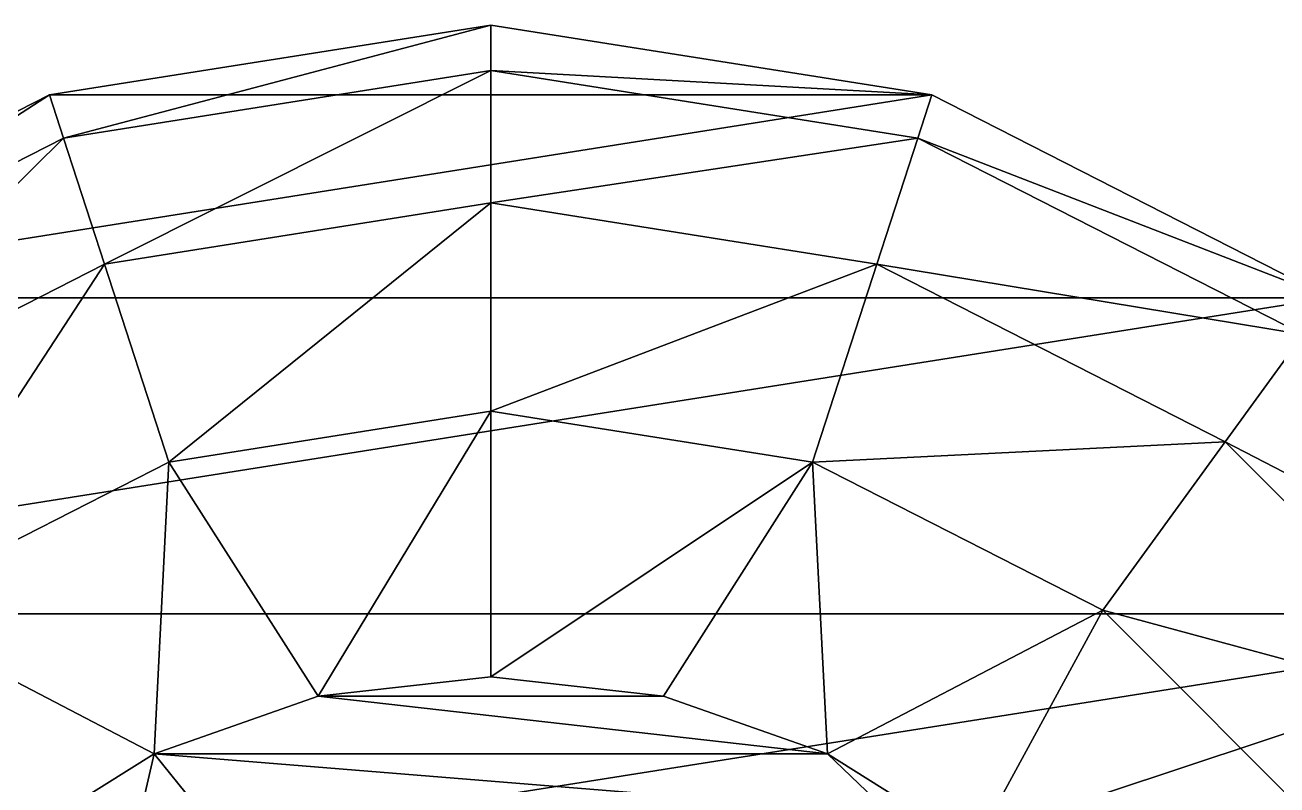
# Model space of a CAD drawing. Extents: x -4.7 to 4.7, y -4.7 to 4.7.
# Drawn here: x -1.533 to 2.589, y 2.199 to 4.7 of the extents above; entities that cross this region are included whole.
import ezdxf

# ---------------------------------------------------------------- set-up
doc = ezdxf.new("R2010")
doc.units = 0

msp = doc.modelspace()

# ---------------------------------------------------------------- linework, layer by layer
for points in [[(1.452484, 4.469878), (0, 4.699945), (-1.452484, 4.469878)], [(-1.406266, 4.328042, -1.002365), (-1.452484, 4.469878), (0, 4.699945)], [(0, 4.550773, -1.002365), (-1.406266, 4.328042, -1.002365), (0, 4.699945)], [(0, 4.550773, -1.002365), (0, 4.699945), (1.452484, 4.469878)], [(-1.271397, 3.912959, -1.920329), (-1.406266, 4.328042, -1.002365), (0, 4.550773, -1.002365)], [(0, 4.114328, -1.920329), (-1.271397, 3.912959, -1.920329), (0, 4.550773, -1.002365)], [(1.406266, 4.328042, -1.002365), (0, 4.550773, -1.002365), (1.452484, 4.469878)], [(0, 4.114328, -1.920329), (0, 4.550773, -1.002365), (1.406266, 4.328042, -1.002365)], [(1.452484, 4.469878), (-1.452484, 4.469878), (-2.762746, 3.802219)], [(-2.674877, 3.681652, -1.002365), (-2.762746, 3.802219), (-1.452484, 4.469878)], [(2.762746, 3.802219), (1.452484, 4.469878), (-2.762746, 3.802219)], [(-1.406266, 4.328042, -1.002365), (-2.674877, 3.681652, -1.002365), (-1.452484, 4.469878)], [(1.406266, 4.328042, -1.002365), (1.452484, 4.469878), (2.762746, 3.802219)], [(-2.418341, 3.328562, -1.920329), (-2.674877, 3.681652, -1.002365), (-1.406266, 4.328042, -1.002365)], [(-1.271397, 3.912959, -1.920329), (-2.418341, 3.328562, -1.920329), (-1.406266, 4.328042, -1.002365)], [(1.271397, 3.912959, -1.920329), (0, 4.114328, -1.920329), (1.406266, 4.328042, -1.002365)], [(1.271397, 3.912959, -1.920329), (1.406266, 4.328042, -1.002365), (2.674877, 3.681652, -1.002365)], [(2.674877, 3.681652, -1.002365), (1.406266, 4.328042, -1.002365), (2.762746, 3.802219)], [(-1.059541, 3.260931, -2.670742), (-1.271397, 3.912959, -1.920329), (0, 4.114328, -1.920329)], [(0, 3.428746, -2.670742), (-1.059541, 3.260931, -2.670742), (0, 4.114328, -1.920329)], [(0, 3.428746, -2.670742), (0, 4.114328, -1.920329), (1.271397, 3.912959, -1.920329)], [(-2.015367, 2.773914, -2.670742), (-2.418341, 3.328562, -1.920329), (-1.271397, 3.912959, -1.920329)], [(-1.059541, 3.260931, -2.670742), (-2.015367, 2.773914, -2.670742), (-1.271397, 3.912959, -1.920329)], [(1.059541, 3.260931, -2.670742), (0, 3.428746, -2.670742), (1.271397, 3.912959, -1.920329)], [(1.059541, 3.260931, -2.670742), (1.271397, 3.912959, -1.920329), (2.418341, 3.328562, -1.920329)], [(2.418341, 3.328562, -1.920329), (1.271397, 3.912959, -1.920329), (2.674877, 3.681652, -1.002365)], [(2.762746, 3.802219), (-2.762746, 3.802219), (-3.80251, 2.762373)], [(3.80251, 2.762373), (2.762746, 3.802219), (-3.80251, 2.762373)], [(2.418341, 3.328562, -1.920329), (2.674877, 3.681652, -1.002365), (3.681652, 2.674877, -1.002365)], [(-0.568292, 2.490743, -3.187745), (-1.059541, 3.260931, -2.670742), (0, 3.428746, -2.670742)], [(0, 2.554788, -3.187745), (-0.568292, 2.490743, -3.187745), (0, 3.428746, -2.670742)], [(0, 2.554788, -3.187745), (0, 3.428746, -2.670742), (1.059541, 3.260931, -2.670742)], [(2.015367, 2.773914, -2.670742), (1.059541, 3.260931, -2.670742), (2.418341, 3.328562, -1.920329)], [(2.015367, 2.773914, -2.670742), (2.418341, 3.328562, -1.920329), (3.328562, 2.418341, -1.920329)], [(3.328562, 2.418341, -1.920329), (2.418341, 3.328562, -1.920329), (3.681652, 2.674877, -1.002365)], [(-1.10853, 2.301702, -3.187745), (-2.015367, 2.773914, -2.670742), (-1.059541, 3.260931, -2.670742)], [(-0.568292, 2.490743, -3.187745), (-1.10853, 2.301702, -3.187745), (-1.059541, 3.260931, -2.670742)], [(0.568292, 2.490743, -3.187745), (0, 2.554788, -3.187745), (1.059541, 3.260931, -2.670742)], [(1.10853, 2.301702, -3.187745), (0.568292, 2.490743, -3.187745), (1.059541, 3.260931, -2.670742)], [(1.10853, 2.301702, -3.187745), (1.059541, 3.260931, -2.670742), (2.015367, 2.773914, -2.670742)], [(3.80251, 2.762373), (-3.80251, 2.762373), (-4.470017, 1.452198)], [(-0.000233, 1.499947), (3.80251, 2.762373), (-4.470017, 1.452198)], [(-1.10853, 2.301702, -3.187745), (-1.593031, 1.99728, -3.187745), (-2.015367, 2.773914, -2.670742)], [(-0.000233, 1.499947), (4.470017, 1.452198), (3.80251, 2.762373)], [(1.593031, 1.99728, -3.187745), (1.10853, 2.301702, -3.187745), (2.015367, 2.773914, -2.670742)], [(1.593031, 1.99728, -3.187745), (2.015367, 2.773914, -2.670742), (2.773914, 2.015367, -2.670742)], [(2.773914, 2.015367, -2.670742), (2.015367, 2.773914, -2.670742), (3.328562, 2.418341, -1.920329)], [(0.568292, 2.490743, -3.187745), (-0.568292, 2.490743, -3.187745), (0, 2.554788, -3.187745)], [(1.10853, 2.301702, -3.187745), (-1.10853, 2.301702, -3.187745), (-0.568292, 2.490743, -3.187745)], [(1.10853, 2.301702, -3.187745), (-0.568292, 2.490743, -3.187745), (0.568292, 2.490743, -3.187745)], [(-1.167925, 2.04447, -3.187745), (-1.593031, 1.99728, -3.187745), (-1.10853, 2.301702, -3.187745)], [(-0.975003, 2.136406, -3.187745), (-1.167925, 2.04447, -3.187745), (-1.10853, 2.301702, -3.187745)], [(1.313771, 2.104861, -3.187745), (-1.10853, 2.301702, -3.187745), (1.10853, 2.301702, -3.187745)], [(1.313771, 2.104861, -3.187745), (-0.975003, 2.136406, -3.187745), (-1.10853, 2.301702, -3.187745)], [(1.313771, 2.104861, -3.187745), (1.10853, 2.301702, -3.187745), (1.593031, 1.99728, -3.187745)]]:
    msp.add_3dface(points)

doc.saveas('drawing.dxf')
